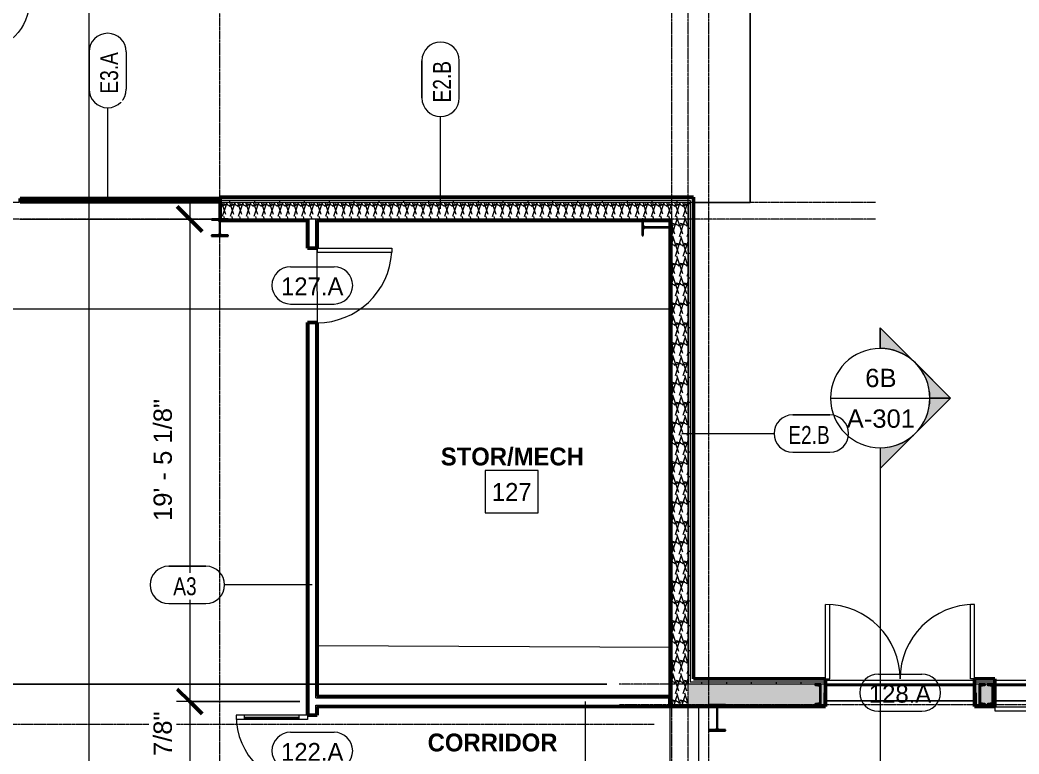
# Model space of a CAD drawing. Header units: inches. Extents: x 21592 to 24810, y -23179 to -20467.
# Drawn here: x 22458.5 to 22941.2, y -21158.1 to -20803.4 of the extents above; entities that cross this region are included whole.
import ezdxf

# ---------------------------------------------------------------- set-up
doc = ezdxf.new("R2010")
doc.units = ezdxf.units.IN
doc.header["$MEASUREMENT"] = 0
doc.linetypes.add('Grid Line 1_2_', pattern=[0.875, 0.5, -0.125, 0.125, -0.125])
for name, color, linetype, lineweight in [('A-ANNO-DIMS', 211, 'Continuous', 9), ('A-ANNO-DIMS-96', 211, 'Continuous', 9), ('A-AREA', 32, 'Continuous', 9), ('A-AREA-IDEN', 2, 'Continuous', 9), ('A-DOOR', 31, 'Continuous', 13), ('A-DOOR-GLAZ', 31, 'Continuous', 30), ('A-DOOR-IDEN', 31, 'Continuous', 9), ('A-FLOR', 192, 'Continuous', 13), ('A-GLAZ-CWMG', 51, 'Continuous', 9), ('A-WALL', 113, 'Continuous', 13), ('A-WALL-IDEN', 211, 'Continuous', 9), ('A-WALL-PATT', 111, 'Continuous', 50), ('C-TOPO', 7, 'Continuous', 9), ('EOP-PR', 4, 'Continuous', 20), ('G-ANNO-SYMB', 111, 'Continuous', 9), ('I-WALL', 2, 'Continuous', 13), ('L-SITE-WALL', 31, 'Continuous', 13), ('S-BEAM', 12, 'Continuous', 9), ('S-COLS', 52, 'Continuous', 9), ('S-GRID', 1, 'Continuous', 9)]:
    doc.layers.add(name, color=color, linetype=linetype, lineweight=lineweight)
doc.styles.add('Arial_1', font='arial.ttf', dxfattribs={"height": 8.851796})
doc.styles.add('Century Gothic', font='GOTHIC.TTF', dxfattribs={"height": 8.622671})
doc.styles.add('Century Gothic_1', font='GOTHIC.TTF', dxfattribs={"width": 0.8, "height": 8.622671})
doc.styles.add('Century Gothic_B', font='GOTHICB.TTF', dxfattribs={"height": 8.616719})
doc.dimstyles.new('Linear_-_3_32__Arial', dxfattribs={"dimscale": 12, "dimtxt": 9, "dimasz": 1, "dimexe": 0.75, "dimexo": 0.5, "dimgap": 0.5, "dimtad": 1, "dimdec": 4, "dimrnd": 0.0625, "dimzin": 1, "dimdsep": 46, "dimlunit": 4, "dimtxsty": 'Arial_1', "dimblk1": 'OBLIQUE', "dimblk2": 'OBLIQUE', "dimsah": 1, "dimcen": 0.09, "dimdle": 0.75, "dimazin": 0, "dimtfac": 1, "dimtdec": 4, "dimtix": 1, "dimtmove": 0, "dimatfit": 3, "dimfxl": 1, "dimtvp": 1, "dimtfill": 1, "dimfrac": 2, "dimtolj": 1, "dimtzin": 0, "dimarcsym": 2})
doc.dimstyles.new('Linear_-_3_32__Arial_2', dxfattribs={"dimscale": 12, "dimtxt": 9, "dimasz": 1, "dimexe": 0.75, "dimexo": 0.5, "dimgap": 0.5, "dimtad": 1, "dimdec": 4, "dimrnd": 0.0625, "dimzin": 1, "dimdsep": 46, "dimlunit": 4, "dimtxsty": 'Arial_1', "dimblk1": 'OBLIQUE', "dimblk2": 'OBLIQUE', "dimsah": 1, "dimcen": 0.09, "dimdle": 0.75, "dimazin": 0, "dimtfac": 1, "dimtdec": 4, "dimtix": 1, "dimtmove": 0, "dimatfit": 3, "dimfxl": 1, "dimtvp": 1, "dimtfill": 1, "dimfrac": 2, "dimtolj": 1, "dimtzin": 0, "dimarcsym": 2})
doc.dimstyles.new('Linear_-_3_32__Arial_3', dxfattribs={"dimscale": 12, "dimtxt": 9, "dimasz": 1, "dimexe": 0.75, "dimexo": 0.5, "dimgap": 0.5, "dimtad": 1, "dimdec": 4, "dimrnd": 0.0625, "dimzin": 1, "dimdsep": 46, "dimlunit": 4, "dimtxsty": 'Arial_1', "dimblk1": 'OBLIQUE', "dimblk2": 'OBLIQUE', "dimsah": 1, "dimcen": 0.09, "dimdle": 0.75, "dimazin": 0, "dimtfac": 1, "dimtdec": 4, "dimtix": 1, "dimtmove": 0, "dimatfit": 3, "dimfxl": 1, "dimtvp": 1, "dimtfill": 1, "dimfrac": 2, "dimtolj": 1, "dimtzin": 0, "dimarcsym": 2})
pattern_1 = [(161.57, (0.48, 0.48), (-3.839953776, -1.544e-05), [0, -27.322, 3.034, 0]), (18.43, (-0.48, 0.48), (-3.839953776, 1.544e-05), [0, -27.322, 3.034, 0]), (108.43, (0.48, 0.48), (1.919622, -9.60052459), [9.106, -21.25]), (71.57, (-0.48, 0.48), (1.919622, 9.60052459), [9.106, -21.25])]
pattern_2 = [(0, (0, 0), (0, 12), []), (90, (0, 0), (-12, 7e-16), [])]
pattern_3 = [(45, (0, 0), (-9.503515, 9.503515), []), (45, (0, 14.4), (-9.503515, 9.503515), [])]
pattern_4 = [(0, (0, 0), (30.72, 7.68), [1.267, -21.773, 1.267, -21.773, -122.88]), (0, (0, 0), (30.72, 7.68), [-46.08, 1.267, -44.813, 1.267, -21.773, -53.76]), (0, (0, 0), (30.72, 7.68), [-115.2, 1.267, -14.093, 1.267, -37.133]), (120, (11.52, 3.84), (-22.0110751, 22.7643004), [1.267, -21.773, 1.267, -21.773, -122.88]), (120, (11.52, 3.84), (-22.0110751, 22.7643004), [-46.08, 1.267, -44.813, 1.267, -21.773, -53.76]), (120, (11.52, 3.84), (-22.0110751, 22.7643004), [-115.2, 1.267, -14.093, 1.267, -37.133]), (240, (15.36, 19.2), (-8.7089249, -30.4443004), [1.267, -21.773, 1.267, -21.773, -122.88]), (240, (15.36, 19.2), (-8.7089249, -30.4443004), [-46.08, 1.267, -44.813, 1.267, -21.773, -53.76]), (240, (15.36, 19.2), (-8.7089249, -30.4443004), [-115.2, 1.267, -14.093, 1.267, -37.133])]

# ---------------------------------------------------------------- blocks, each defined once
blk = doc.blocks.new('Struct_Xcel_Sports Complex_rvt-1-Enlarged First Floor Plan _West_')
at = {"layer": 'A-FLOR', "color": 10}
for p, q in [((22602.62, -21105.85), (22602.19, -20900.3)), ((22772.64, -21106.56), (22602.62, -21105.85)), ((22847.77, -21132.3), (22919.77, -21132.3)), ((22929.52, -21132.3), (23036.77, -21132.3))]:
    blk.add_line(p, q, dxfattribs=at)
at = {"layer": 'L-SITE-WALL', "color": 10}
for p, q in [((22847.77, -21124.3), (22919.77, -21124.3)), ((22929.52, -21124.3), (23036.77, -21124.3)), ((22919.77, -21132.3), (22847.77, -21132.3)), ((23036.77, -21132.3), (22929.52, -21132.3))]:
    blk.add_line(p, q, dxfattribs=at)
blk = doc.blocks.new('Single-Glass 1 - 2_  10 7_16_ x96_-1573759-Enlarged First Floor Plan _West_')
at = {"layer": 'A-DOOR', "lineweight": 20}
for p, q in [((15.21875, 32.8125), (15.21875, 36.8125)), ((17.21875, 36.8125), (15.21875, 36.8125)), ((17.21875, 32.8125), (17.21875, 36.8125)), ((15.21875, 32.8125), (17.21875, 32.8125)), ((15.21875, 6.375), (17.21875, 6.375)), ((15.21875, 2.375), (15.21875, 6.375)), ((17.21875, 2.375), (17.21875, 6.375)), ((17.21875, 2.375), (15.21875, 2.375))]:
    blk.add_line(p, q, dxfattribs=at)
at = {"layer": 'A-DOOR', "lineweight": 9}
for p, q in [((15.21875, 6.375), (15.21875, 32.8125)), ((17.21875, 6.375), (17.21875, 32.8125))]:
    blk.add_line(p, q, dxfattribs=at)
blk.add_arc((17.21875, 2.375), 34.4375, 90, 180, dxfattribs=at)
at = {"layer": 'A-DOOR-GLAZ'}
blk.add_line((16.21875, 32.8125), (16.21875, 6.375), dxfattribs=at)
blk = doc.blocks.new('Single-Flush - 36_ x 84_-1318930-Enlarged First Floor Plan _West_')
at = {"layer": 'A-DOOR', "lineweight": 20}
for p, q in [((16, -2.37), (16, -38.39)), ((18, -2.37), (16, -2.37)), ((18, -2.37), (18, -38.39)), ((18, -38.39), (16, -38.39))]:
    blk.add_line(p, q, dxfattribs=at)
at = {"layer": 'A-DOOR', "lineweight": 9}
blk.add_arc((18, -2.37), 36.07, 180, 266.8211, dxfattribs=at)
blk = doc.blocks.new('Double-Flush - 72_ x 96_-983185-Enlarged First Floor Plan _West_')
at = {"layer": 'A-DOOR', "lineweight": 20}
for p, q in [((-36, -6.63), (-36, -42.63)), ((-36, -6.63), (-34, -6.63)), ((-34, -6.63), (-34, -42.63)), ((34, -6.63), (34, -42.57)), ((36, -6.63), (34, -6.63)), ((36, -6.63), (36, -42.63)), ((-36, -42.63), (-34, -42.63))]:
    blk.add_line(p, q, dxfattribs=at)
at = {"layer": 'A-DOOR', "lineweight": 9}
for centre, start, end in [((-36, -6.63), 270, 360), ((36, -6.63), 180, 270)]:
    blk.add_arc(centre, 36, start, end, dxfattribs=at)
blk = doc.blocks.new('Rectangular Mullion - Profile_Polycarbonate_Lower-1037133-Enlarged First Floor Plan _West_')
at = {"layer": 'A-GLAZ-CWMG'}
for p, q in [((22462.14, -20889.55), (22462.14, -20889.43)), ((22551.64, -20889.43), (22462.14, -20889.43)), ((22462.14, -20889.62), (22462.14, -20889.55)), ((22551.64, -20889.55), (22462.14, -20889.55)), ((22462.14, -20891.2), (22462.14, -20889.62)), ((22462.14, -20891.55), (22462.14, -20891.2)), ((22551.64, -20891.2), (22462.14, -20891.2)), ((22551.64, -20889.43), (22551.64, -20889.55)), ((22551.64, -20889.55), (22551.64, -20889.62)), ((22551.64, -20889.62), (22551.64, -20891.2))]:
    blk.add_line(p, q, dxfattribs=at)
blk = doc.blocks.new('Rectangular Mullion - Profile_Polycarbonate_Upper and left-1393719-Enlarged First Floor Plan _West_')
at = {"layer": 'A-GLAZ-CWMG', "lineweight": 20}
for p, q in [((-3.622, 1.141125), (0, 1.141125)), ((-3.622, 0.787125), (-3.622, 1.141125)), ((-3.372, 0.787125), (-3.622, 0.787125)), ((-0.0625, 1.078625), (-3.5595, 1.078625)), ((-3.5595, 1.078625), (-3.5595, 0.849625)), ((-3.5595, 0.849625), (-3.372, 0.849625)), ((-3.372, 0.849625), (-3.372, 0.787125)), ((-0.0625, -0.922375), (-0.0625, 1.078625)), ((0, 1.141125), (0, -0.984875)), ((-2.834, -0.984875), (-2.834, -0.859875)), ((-2.834, -0.859875), (-2.7715, -0.859875)), ((0, -0.984875), (-2.834, -0.984875)), ((-2.7715, -0.859875), (-2.7715, -0.922375)), ((-2.7715, -0.922375), (-0.0625, -0.922375))]:
    blk.add_line(p, q, dxfattribs=at)
blk = doc.blocks.new('overhead door - one-983186-Enlarged First Floor Plan _West_')
at = {"layer": 'A-DOOR'}
for p, q in [((54, -7), (-54, -7)), ((-54, -7), (-54, -8.75)), ((-54, -8.75), (54, -8.75)), ((54, -8.75), (54, -7))]:
    blk.add_line(p, q, dxfattribs=at)
blk = doc.blocks.new('Girt_C - 8_D-1405501-Enlarged First Floor Plan _West_')
at = {"layer": 'S-BEAM'}
for p, q in [((22551.64, -20891.55), (22458.52, -20891.55)), ((22458.52, -20899.55), (22551.14, -20899.55))]:
    blk.add_line(p, q, dxfattribs=at)
blk = doc.blocks.new('Section - Section Head - Filled-1526-Enlarged First Floor Plan _West_')
at = {"layer": 'G-ANNO-SYMB'}
h = blk.add_hatch(color=256, dxfattribs=at)
edge = h.paths.add_edge_path(flags=0)
edge.add_line((-0.4268, 0.1768), (-0.25, 0.3536))
edge.add_line((-0.25, 0.3536), (-0.25, 0.25))
edge.add_arc((-0.25, 0), 0.25, 90, 135)
h = blk.add_hatch(color=256, dxfattribs=at)
edge = h.paths.add_edge_path(flags=0)
edge.add_arc((-0.25, 0), 0.25, 45, 90)
edge.add_line((-0.25, 0.25), (-0.25, 0.3536))
edge.add_line((-0.25, 0.3536), (-0.0732, 0.1768))
h = blk.add_hatch(color=256, dxfattribs=at)
edge = h.paths.add_edge_path(flags=0)
edge.add_arc((-0.25, 0), 0.2503, 137.9216, 180)
edge.add_line((-0.5003, 0), (-0.6036, 0))
edge.add_line((-0.6036, 0), (-0.4358, 0.1678))
h = blk.add_hatch(color=256, dxfattribs=at)
edge = h.paths.add_edge_path(flags=0)
edge.add_line((-0.0642, 0.1678), (0.1036, 0))
edge.add_line((0.1036, 0), (0.0003, 0))
edge.add_arc((-0.25, 0), 0.2503, 0, 42.0784)
for p, q in [((-0.25, 0.3536), (-0.6036, 0)), ((-0.25, 0.3536), (-0.4268, 0.1768)), ((-0.25, 0.3536), (0.1036, 0)), ((-0.25, 0.25), (-0.25, 0.3536)), ((-0.0732, 0.1768), (-0.25, 0.3536)), ((-0.25, 0.3536), (-0.25, 0.25)), ((-0.4358, 0.1678), (-0.6036, 0)), ((0.1036, 0), (-0.0642, 0.1678)), ((-0.6036, 0), (-0.5003, 0)), ((0.0003, 0), (0.1036, 0)), ((-0.5, 0), (-0.6036, 0)), ((0, 0), (0.1036, 0))]:
    blk.add_line(p, q, dxfattribs=at)
for radius, start, end in [(0.25, 360, 180), (0.25, 90, 135), (0.25, 45, 90), (0.2503, 137.9216, 180), (0.2503, 0, 42.0784), (0.25, 180, 360)]:
    blk.add_arc((-0.25, 0), radius, start, end, dxfattribs=at)
blk = doc.blocks.new('Door Tag - Door Tag-4658-Enlarged First Floor Plan _West_')
at = {"layer": 'A-DOOR-IDEN', "color": 153}
for p, q in [((-0.109375, 0.09375), (0.109375, 0.09375)), ((-0.109375, -0.09375), (0.109375, -0.09375))]:
    blk.add_line(p, q, dxfattribs=at)
for centre, start, end in [((-0.109375, 0), 90, 270), ((0.109375, 0), 270, 90)]:
    blk.add_arc(centre, 0.09375, start, end, dxfattribs=at)
blk = doc.blocks.new('DIMBLOCK8-Enlarged First Floor Plan _West_')
at = {"layer": 'A-ANNO-DIMS-96', "lineweight": 50}
for p, q in [((22540.55, -20899.55), (22534.55, -20893.55)), ((22540.55, -20899.55), (22546.55, -20905.55)), ((22540.55, -21132.68), (22534.55, -21126.68)), ((22540.55, -21132.68), (22546.55, -21138.68))]:
    blk.add_line(p, q, dxfattribs=at)
at = {"layer": 'A-ANNO-DIMS-96'}
for p, q in [((22540.55, -20890.55), (22540.55, -21132.68)), ((22543.04, -20899.55), (22531.55, -20899.55)), ((22540.55, -20899.55), (22543.04, -20899.55)), ((22593.77, -21132.68), (22531.55, -21132.68)), ((22540.55, -21132.68), (22593.77, -21132.68))]:
    blk.add_line(p, q, dxfattribs=at)
at = {"layer": 'A-ANNO-DIMS-96', "color": 0, "insert": (22523.07, -21045.47), "char_height": 8.8518, "width": 70.4492, "attachment_point": 1, "rotation": 90, "line_spacing_factor": 0.938532, "style": 'Arial_1', "bg_fill": 3, "box_fill_scale": 1.25, "bg_fill_color": 0, "bg_fill_transparency": 0}
blk.add_mtext('19\' - 5 1/8"', dxfattribs=at)
blk = doc.blocks.new('_Oblique')
at = {"color": 0, "linetype": 'ByBlock', "lineweight": -2}
blk.add_line((-0.5, -0.5), (0.5, 0.5), dxfattribs=at)
blk = doc.blocks.new('DIMBLOCK9-Enlarged First Floor Plan _West_')
at = {"layer": 'A-ANNO-DIMS-96', "lineweight": 50}
for p, q in [((22540.55, -21132.68), (22534.55, -21126.68)), ((22540.55, -21132.68), (22546.55, -21138.68)), ((22540.55, -21194.55), (22534.55, -21188.55)), ((22540.55, -21194.55), (22546.55, -21200.55))]:
    blk.add_line(p, q, dxfattribs=at)
at = {"layer": 'A-ANNO-DIMS-96'}
for p, q in [((22593.77, -21132.68), (22531.55, -21132.68)), ((22540.55, -21132.68), (22540.55, -21194.55)), ((22540.55, -21132.68), (22593.77, -21132.68)), ((22593.77, -21194.55), (22531.55, -21194.55)), ((22540.55, -21194.55), (22593.77, -21194.55))]:
    blk.add_line(p, q, dxfattribs=at)
at = {"layer": 'A-ANNO-DIMS-96', "color": 0, "insert": (22523.07, -21189.58), "char_height": 8.8518, "width": 62.3077, "attachment_point": 1, "rotation": 90, "line_spacing_factor": 0.938532, "style": 'Arial_1', "bg_fill": 3, "box_fill_scale": 1.25, "bg_fill_color": 0, "bg_fill_transparency": 0}
blk.add_mtext('5\' - 1 7/8"', dxfattribs=at)
blk = doc.blocks.new('DIMBLOCK14-Enlarged First Floor Plan _West_')
at = {"layer": 'A-ANNO-DIMS-96'}
for p, q in [((22012.71, -21133.3), (22012.71, -20882.55)), ((22010.22, -20891.55), (22021.71, -20891.55)), ((22012.71, -20891.55), (22010.22, -20891.55)), ((22742.02, -21124.3), (22003.71, -21124.3)), ((22012.71, -21124.3), (22742.02, -21124.3))]:
    blk.add_line(p, q, dxfattribs=at)
at = {"layer": 'A-ANNO-DIMS-96', "lineweight": 50}
for p, q in [((22012.71, -20891.55), (22006.71, -20885.55)), ((22012.71, -20891.55), (22018.71, -20897.55)), ((22012.71, -21124.3), (22006.71, -21118.3)), ((22012.71, -21124.3), (22018.71, -21130.3))]:
    blk.add_line(p, q, dxfattribs=at)
at = {"layer": 'A-ANNO-DIMS-96', "color": 0, "insert": (21995.23, -21037.28), "char_height": 8.8518, "width": 70.4492, "attachment_point": 1, "rotation": 90, "line_spacing_factor": 0.938532, "style": 'Arial_1', "bg_fill": 3, "box_fill_scale": 1.25, "bg_fill_color": 0, "bg_fill_transparency": 0}
blk.add_mtext('19\' - 4 3/4"', dxfattribs=at)
blk = doc.blocks.new('Wall Tag - 1_4_-1369832-Enlarged First Floor Plan _West_')
at = {"layer": 'A-WALL-IDEN', "color": 153}
for p, q in [((-0.0822, 0.0968), (0.1053, 0.0968)), ((0.1053, 0.0968), (-0.0822, 0.0968)), ((-0.0822, -0.0907), (0.1053, -0.0907)), ((-0.0822, -0.0907), (0.1053, -0.0907))]:
    blk.add_line(p, q, dxfattribs=at)
for centre, start, end in [((-0.0822, 0.0031), 90, 270), ((-0.0822, 0.0031), 90, 270), ((0.1053, 0.0031), 270, 90), ((0.1053, 0.0031), 270, 90)]:
    blk.add_arc(centre, 0.0937, start, end, dxfattribs=at)

msp = doc.modelspace()

# ---------------------------------------------------------------- hatches: boundary and pattern name
at = {"layer": 'A-WALL-PATT', "lineweight": 9, "transparency": 33554649}
msp.add_hatch(color=256, dxfattribs=at).paths.add_polyline_path([(22555.20273, -20891.19909), (22555.20273, -20889.62429), (22458.57773, -20889.62429), (22458.57773, -20891.19909), (22551.92259, -20891.19909)], flags=0)
at = {"layer": 'A-WALL-PATT', "lineweight": 9}
h = msp.add_hatch(dxfattribs=at)
h.set_pattern_fill('FP_9', color=256, style=0, pattern_type=2)
h.set_pattern_definition(pattern_2)
h.paths.add_polyline_path([(22555.26523, -20891.55281), (22782.39023, -20891.55281), (22782.39023, -20890.55281), (22555.26523, -20890.55281)], flags=0)
h = msp.add_hatch(dxfattribs=at)
h.set_pattern_fill('FP_7', color=256, style=0, pattern_type=2)
h.set_pattern_definition(pattern_1)
h.paths.add_polyline_path([(22555.26523, -20899.55281), (22781.39023, -20899.55281), (22781.39023, -20891.55281), (22555.26523, -20891.55281)], flags=0)
h = msp.add_hatch(dxfattribs=at)
h.set_pattern_fill('FP_9', color=256, style=0, pattern_type=2)
h.set_pattern_definition(pattern_2)
h.paths.add_polyline_path([(22781.39023, -21135.05281), (22782.39023, -21135.05281), (22782.39023, -21134.30281), (22781.39023, -21134.30281)], flags=0)
h.paths.add_polyline_path([(22781.39023, -21124.30281), (22782.39023, -21124.30281), (22782.39023, -20891.55281), (22781.39023, -20891.55281), (22781.39023, -21116.69523)], flags=0)
h = msp.add_hatch(dxfattribs=at)
h.set_pattern_fill('FP_10', color=256, style=0, pattern_type=2)
h.set_pattern_definition(pattern_4)
h.paths.add_polyline_path([(22597.39999, -21475.42781), (22598.02499, -21475.42781), (22598.02499, -21423.67781), (22599.77499, -21423.67781), (22599.77499, -21423.05281), (22597.39999, -21423.05281)], flags=0)
h.paths.add_polyline_path([(22597.39999, -21391.05281), (22599.77499, -21391.05281), (22599.77499, -21390.42781), (22598.02499, -21390.42781), (22598.02499, -21174.39656), (22599.77499, -21174.39656), (22599.77499, -21173.77156), (22597.39999, -21173.77156), (22597.39999, -21329.72329)], flags=0)
h.paths.add_polyline_path([(22599.77499, -21139.33406), (22599.77499, -21138.70906), (22598.02499, -21138.70906), (22598.02499, -20950.24031), (22599.77499, -20950.24031), (22599.77499, -20949.61531), (22597.39999, -20949.61531), (22597.39999, -21139.33406)], flags=0)
h.paths.add_polyline_path([(22599.77499, -20913.61531), (22599.77499, -20912.99031), (22598.02499, -20912.99031), (22598.02499, -20899.55281), (22597.39999, -20899.55281), (22597.39999, -20913.61531)], flags=0)
h = msp.add_hatch(dxfattribs=at)
h.set_pattern_fill('FP_10', color=256, style=0, pattern_type=2)
h.set_pattern_definition(pattern_4)
h.paths.add_polyline_path([(22602.14999, -21475.42781), (22602.14999, -21423.05281), (22599.77499, -21423.05281), (22599.77499, -21423.67781), (22601.52499, -21423.67781), (22601.52499, -21475.42781)], flags=0)
h.paths.add_polyline_path([(22599.77499, -21391.05281), (22602.14999, -21391.05281), (22602.14999, -21341.05281), (22601.52499, -21341.05281), (22601.52499, -21390.42781), (22599.77499, -21390.42781)], flags=0)
h.paths.add_polyline_path([(22601.52499, -21337.55281), (22602.14999, -21337.55281), (22602.14999, -21196.30281), (22601.52499, -21196.30281), (22601.52499, -21329.72329)], flags=0)
h.paths.add_polyline_path([(22601.52499, -21192.80281), (22602.14999, -21192.80281), (22602.14999, -21173.77156), (22599.77499, -21173.77156), (22599.77499, -21174.39656), (22601.52499, -21174.39656), (22601.52499, -21174.79379)], flags=0)
h.paths.add_polyline_path([(22599.77499, -21139.33406), (22602.14999, -21139.33406), (22602.14999, -21134.42781), (22601.52499, -21134.42781), (22601.52499, -21138.70906), (22599.77499, -21138.70906)], flags=0)
h.paths.add_polyline_path([(22601.52499, -21130.92781), (22602.14999, -21130.92781), (22602.14999, -20949.61531), (22599.77499, -20949.61531), (22599.77499, -20950.24031), (22601.52499, -20950.24031), (22601.52499, -21097.32904)], flags=0)
h.paths.add_polyline_path([(22599.77499, -20913.61531), (22602.14999, -20913.61531), (22602.14999, -20899.55281), (22601.52499, -20899.55281), (22601.52499, -20912.99031), (22599.77499, -20912.99031)], flags=0)
h = msp.add_hatch(dxfattribs=at)
h.set_pattern_fill('FP_7', color=256, style=0, pattern_type=2)
h.set_pattern_definition(pattern_1)
h.paths.add_polyline_path([(22781.39023, -21134.30281), (22781.39023, -20899.55281), (22773.39023, -20899.55281), (22773.39023, -21134.30281), (22774.27659, -21134.30281)], flags=0)
h = msp.add_hatch(dxfattribs=at)
h.set_pattern_fill('FP_7', color=256, style=0, pattern_type=2)
h.set_pattern_definition(pattern_1)
h.paths.add_polyline_path([(23052.21909, -21134.30281), (24312.22509, -21134.30281), (24312.22509, -21124.30281), (23037.51523, -21124.30281), (23037.51523, -21128.42781), (23038.26523, -21128.42781), (23038.26523, -21134.30281)], flags=0)
h.paths.add_polyline_path([(22781.39023, -21134.30281), (22847.01523, -21134.30281), (22847.01523, -21128.42781), (22847.76523, -21128.42781), (22847.76523, -21124.30281), (22781.39023, -21124.30281)], flags=0)
h.paths.add_polyline_path([(22920.51523, -21134.30281), (22928.76523, -21134.30281), (22928.76523, -21128.42781), (22929.51523, -21128.42781), (22929.51523, -21124.30281), (22919.76523, -21124.30281), (22919.76523, -21128.42781), (22920.51523, -21128.42781)], flags=0)
h = msp.add_hatch(dxfattribs=at)
h.set_pattern_fill('FP_9', color=256, style=0, pattern_type=2)
h.set_pattern_definition(pattern_2)
h.paths.add_polyline_path([(22782.39023, -21124.30281), (22847.76523, -21124.30281), (22847.76523, -21123.30281), (22782.39023, -21123.30281)], flags=0)
h.paths.add_polyline_path([(24312.22509, -21124.30281), (24312.22509, -21123.30281), (23037.51523, -21123.30281), (23037.51523, -21124.30281), (23719.28109, -21124.30281)], flags=0)
h.paths.add_polyline_path([(22929.51523, -21124.30281), (22929.51523, -21123.30281), (22919.76523, -21123.30281), (22919.76523, -21124.30281)], flags=0)
h = msp.add_hatch(dxfattribs=at)
h.set_pattern_fill('FP_10', color=256, style=0, pattern_type=2)
h.set_pattern_definition(pattern_4)
h.paths.add_polyline_path([(22772.01523, -21130.92781), (22772.64023, -21130.92781), (22772.64023, -21130.30281), (22602.14999, -21130.30281), (22602.14999, -21130.92781), (22755.74709, -21130.92781)], flags=0)
h = msp.add_hatch(dxfattribs=at)
h.set_pattern_fill('FP_10', color=256, style=0, pattern_type=2)
h.set_pattern_definition(pattern_4)
h.paths.add_polyline_path([(22602.14999, -21135.05281), (22772.64023, -21135.05281), (22772.64023, -21130.92781), (22772.01523, -21130.92781), (22772.01523, -21134.42781), (22602.14999, -21134.42781)], flags=0)
at = {"layer": 'S-COLS'}
h = msp.add_hatch(dxfattribs=at)
h.set_pattern_fill('FP_6', color=256, style=0, pattern_type=2)
h.set_pattern_definition(pattern_3)
h.paths.add_polyline_path([(22559.14023, -20907.80281), (22559.14023, -20907.36922), (22555.97616, -20907.36922), (22555.48726, -20907.16671), (22555.28476, -20906.67781), (22555.28476, -20900.67781), (22555.48726, -20900.18891), (22555.97616, -20899.9864), (22559.14023, -20899.9864), (22559.14023, -20899.55281), (22551.14023, -20899.55281), (22551.14023, -20899.9864), (22554.30429, -20899.9864), (22554.79319, -20900.18891), (22554.99569, -20900.67781), (22554.99569, -20906.67781), (22554.79319, -20907.16671), (22554.30429, -20907.36922), (22551.14023, -20907.36922), (22551.14023, -20907.80281)], flags=0)
h = msp.add_hatch(dxfattribs=at)
h.set_pattern_fill('FP_6', color=256, style=0, pattern_type=2)
h.set_pattern_definition(pattern_3)
h.paths.add_polyline_path([(22759.57382, -20907.55281), (22759.57382, -20904.38875), (22759.77633, -20903.89985), (22760.26523, -20903.69734), (22772.26523, -20903.69734), (22772.75412, -20903.89985), (22772.95663, -20904.38875), (22772.95663, -20907.55281), (22773.39023, -20907.55281), (22773.39023, -20899.55281), (22772.95663, -20899.55281), (22772.95663, -20902.71687), (22772.75412, -20903.20577), (22772.26523, -20903.40828), (22760.26523, -20903.40828), (22759.77633, -20903.20577), (22759.57382, -20902.71687), (22759.57382, -20899.55281), (22759.14023, -20899.55281), (22759.14023, -20907.55281)], flags=0)
h = msp.add_hatch(dxfattribs=at)
h.set_pattern_fill('FP_6', color=256, style=0, pattern_type=2)
h.set_pattern_definition(pattern_3)
h.paths.add_polyline_path([(22845.51523, -21134.30281), (22845.51523, -21124.30281), (22842.62523, -21124.30281), (22842.75293, -21124.61111), (22843.06123, -21124.73881), (22844.98923, -21125.04418), (22844.98923, -21133.56145), (22843.06123, -21133.86681), (22842.75293, -21133.99451), (22842.62523, -21134.30281)], flags=0)
h = msp.add_hatch(dxfattribs=at)
h.set_pattern_fill('FP_6', color=256, style=0, pattern_type=2)
h.set_pattern_definition(pattern_3)
h.paths.add_polyline_path([(22924.90523, -21134.30281), (22924.77752, -21133.99451), (22924.46923, -21133.86681), (22922.54123, -21133.56145), (22922.54123, -21125.04418), (22924.46923, -21124.73881), (22924.77752, -21124.61111), (22924.90523, -21124.30281), (22922.01523, -21124.30281), (22922.01523, -21134.30281)], flags=0)
h = msp.add_hatch(dxfattribs=at)
h.set_pattern_fill('FP_6', color=256, style=0, pattern_type=2)
h.set_pattern_definition(pattern_3)
h.paths.add_polyline_path([(22928.76523, -21134.30281), (22928.76523, -21124.30281), (22925.87523, -21124.30281), (22926.00293, -21124.61111), (22926.31123, -21124.73881), (22928.23923, -21125.04418), (22928.23923, -21133.56145), (22926.31123, -21133.86681), (22926.00293, -21133.99451), (22925.87523, -21134.30281)], flags=0)
h = msp.add_hatch(dxfattribs=at)
h.set_pattern_fill('FP_6', color=256, style=0, pattern_type=2)
h.set_pattern_definition(pattern_3)
h.paths.add_polyline_path([(22791.39023, -21146.80281), (22799.39023, -21146.80281), (22799.39023, -21146.36922), (22796.22616, -21146.36922), (22795.73726, -21146.16671), (22795.53476, -21145.67781), (22795.53476, -21135.42781), (22795.73726, -21134.93891), (22796.22616, -21134.7364), (22799.39023, -21134.7364), (22799.39023, -21134.30281), (22791.39023, -21134.30281), (22791.39023, -21134.7364), (22794.55429, -21134.7364), (22795.04319, -21134.93891), (22795.24569, -21135.42781), (22795.24569, -21145.67781), (22795.04319, -21146.16671), (22794.55429, -21146.36922), (22791.39023, -21146.36922)], flags=0)

# ---------------------------------------------------------------- linework, layer by layer
at = {"layer": 'A-AREA'}
msp.add_line((22786.57673, -21192.17781), (22786.57673, -21135.05281), dxfattribs=at)
at = {"layer": 'A-WALL', "lineweight": 50}
for p, q in [((22783.89023, -20889.05281), (22555.26523, -20889.05281)), ((22555.26523, -20889.05281), (22555.26523, -20900.30281)), ((22783.89023, -21121.80281), (22783.89023, -20889.05281)), ((22555.20273, -20889.62429), (22458.57773, -20889.62429)), ((22458.57773, -20889.62429), (22458.57773, -20891.19909)), ((22458.57773, -20891.19909), (22555.20273, -20891.19909)), ((22555.20273, -20891.19909), (22555.20273, -20889.62429)), ((22555.26523, -20900.30281), (22597.39999, -20900.30281)), ((22602.14999, -20900.30281), (22772.64023, -20900.30281)), ((22772.64023, -20900.30281), (22772.64023, -21130.30281)), ((22847.76523, -21121.80281), (22783.89023, -21121.80281)), ((22847.76523, -21135.05281), (22847.76523, -21121.80281)), ((22929.51523, -21121.80281), (22919.76523, -21121.80281)), ((22919.76523, -21121.80281), (22919.76523, -21135.05281)), ((22929.51523, -21135.05281), (22929.51523, -21121.80281)), ((22772.64023, -21135.05281), (22847.76523, -21135.05281)), ((22919.76523, -21135.05281), (22929.51523, -21135.05281))]:
    msp.add_line(p, q, dxfattribs=at)
at = {"layer": 'A-WALL'}
for p, q in [((22782.39023, -20890.55281), (22555.26523, -20890.55281)), ((22781.39023, -20891.55281), (22555.26523, -20891.55281)), ((22781.39023, -20891.55281), (22781.39023, -21124.30281)), ((22782.39023, -20890.55281), (22782.39023, -21123.30281)), ((22773.39023, -20899.55281), (22555.26523, -20899.55281)), ((22597.39999, -20899.55281), (22597.39999, -20900.30281)), ((22598.02499, -20899.55281), (22598.02499, -20912.99031)), ((22601.52499, -20912.99031), (22601.52499, -20899.55281)), ((22602.14999, -20899.55281), (22602.14999, -20900.30281)), ((22773.39023, -20899.55281), (22773.39023, -21134.30281)), ((22598.02499, -20912.99031), (22601.52499, -20912.99031)), ((22601.52499, -20950.24031), (22598.02499, -20950.24031)), ((22598.02499, -20950.24031), (22598.02499, -21138.70906)), ((22601.52499, -21130.92781), (22601.52499, -20950.24031)), ((22847.76523, -21124.30281), (22781.39023, -21124.30281)), ((22847.76523, -21123.30281), (22782.39023, -21123.30281)), ((22929.51523, -21123.30281), (22919.76523, -21123.30281)), ((22929.51523, -21124.30281), (22919.76523, -21124.30281)), ((22847.76523, -21128.42781), (22847.01523, -21128.42781)), ((22847.01523, -21134.30281), (22847.01523, -21128.42781)), ((22920.51523, -21128.42781), (22919.76523, -21128.42781)), ((22920.51523, -21128.42781), (22920.51523, -21134.30281)), ((22928.76523, -21134.30281), (22928.76523, -21128.42781)), ((22929.51523, -21128.42781), (22928.76523, -21128.42781)), ((22601.52499, -21130.92781), (22772.01523, -21130.92781)), ((22601.52499, -21138.70906), (22601.52499, -21134.42781)), ((22601.52499, -21134.42781), (22772.01523, -21134.42781)), ((22772.01523, -21134.42781), (22772.01523, -21130.92781)), ((22773.39023, -21134.30281), (22847.01523, -21134.30281)), ((22781.39023, -21135.05281), (22781.39023, -21134.30281)), ((22782.39023, -21135.05281), (22782.39023, -21134.30281)), ((22920.51523, -21134.30281), (22928.76523, -21134.30281)), ((22598.02499, -21138.70906), (22601.52499, -21138.70906))]:
    msp.add_line(p, q, dxfattribs=at)
at = {"layer": 'A-WALL-IDEN', "color": 153}
msp.add_line((22778.26523, -21003.21322), (22822.8699, -21003.21322), dxfattribs=at)
at = {"layer": 'C-TOPO'}
for p, q in [((22811.23535, -20891.55322), (22811.23535, -20555.07579)), ((22811.23535, -20555.07579), (22811.23535, -20891.55322)), ((22783.89023, -20891.55322), (22811.23535, -20891.55322)), ((22811.23535, -20891.55322), (22783.89023, -20891.55322)), ((22919.76523, -21124.94824), (22847.76523, -21124.94824)), ((22847.76523, -21124.94824), (22919.76523, -21124.94824)), ((23036.76523, -21124.94824), (22929.51523, -21124.94824)), ((22929.51523, -21124.94824), (23036.76523, -21124.94824))]:
    msp.add_line(p, q, dxfattribs=at)
at = {"layer": 'EOP-PR'}
for p, q in [((22811.23523, -20891.55281), (22811.23523, -20555.07579)), ((22783.89023, -20891.55281), (22811.23523, -20891.55281))]:
    msp.add_line(p, q, dxfattribs=at)
at = {"layer": 'G-ANNO-SYMB'}
for p, q in [((22491.854, -20695.61128), (22491.854, -23040.6554)), ((22772.63634, -20943.12708), (22005.48674, -20943.12708)), ((22772.63634, -21212.52261), (22772.63634, -20943.12708)), ((22850.1556, -20986.08493), (22898.1556, -20986.08493)), ((22874.1556, -21010.08493), (22874.1556, -23129.8711))]:
    msp.add_line(p, q, dxfattribs=at)
at = {"layer": 'I-WALL', "lineweight": 50}
for p, q in [((22597.39999, -20900.30281), (22597.39999, -20913.61531)), ((22602.14999, -20913.61531), (22602.14999, -20900.30281)), ((22597.39999, -20913.61531), (22602.14999, -20913.61531)), ((22597.39999, -20949.61531), (22597.39999, -21139.33406)), ((22602.14999, -20949.61531), (22597.39999, -20949.61531)), ((22602.14999, -21130.30281), (22602.14999, -20949.61531)), ((22772.64023, -21130.30281), (22602.14999, -21130.30281)), ((22772.64023, -21135.05281), (22772.64023, -21130.30281)), ((22602.14999, -21139.33406), (22602.14999, -21135.05281)), ((22602.14999, -21135.05281), (22772.64023, -21135.05281)), ((22597.39999, -21139.33406), (22602.14999, -21139.33406))]:
    msp.add_line(p, q, dxfattribs=at)
at = {"layer": 'L-SITE-WALL'}
for p, q in [((22458.51523, -20889.55281), (22462.13723, -20889.55281)), ((22551.64323, -20889.55281), (22555.20465, -20889.55281)), ((22847.76523, -21122.30281), (22919.76523, -21122.30281)), ((22919.76523, -21124.30281), (22847.76523, -21124.30281)), ((22929.51523, -21122.30281), (23037.51523, -21122.30281)), ((23036.76523, -21124.30281), (22929.51523, -21124.30281))]:
    msp.add_line(p, q, dxfattribs=at)
at = {"layer": 'S-COLS', "lineweight": 30}
for p, q in [((22559.14023, -20899.55281), (22551.14023, -20899.55281)), ((22551.14023, -20899.55281), (22551.14023, -20899.9864)), ((22551.14023, -20899.9864), (22554.30429, -20899.9864)), ((22554.99569, -20900.67781), (22554.99569, -20906.67781)), ((22555.28476, -20906.67781), (22555.28476, -20900.67781)), ((22555.97616, -20899.9864), (22559.14023, -20899.9864)), ((22559.14023, -20899.9864), (22559.14023, -20899.55281)), ((22759.57382, -20899.55281), (22759.14023, -20899.55281)), ((22759.14023, -20899.55281), (22759.14023, -20907.55281)), ((22759.57382, -20902.71687), (22759.57382, -20899.55281)), ((22772.26523, -20903.40828), (22760.26523, -20903.40828)), ((22760.26523, -20903.69734), (22772.26523, -20903.69734)), ((22773.39023, -20899.55281), (22772.95663, -20899.55281)), ((22772.95663, -20899.55281), (22772.95663, -20902.71687)), ((22773.39023, -20907.55281), (22773.39023, -20899.55281)), ((22554.30429, -20907.36922), (22551.14023, -20907.36922)), ((22551.14023, -20907.36922), (22551.14023, -20907.80281)), ((22551.14023, -20907.80281), (22559.14023, -20907.80281)), ((22559.14023, -20907.36922), (22555.97616, -20907.36922)), ((22559.14023, -20907.80281), (22559.14023, -20907.36922)), ((22759.14023, -20907.55281), (22759.57382, -20907.55281)), ((22759.57382, -20907.55281), (22759.57382, -20904.38875)), ((22772.95663, -20904.38875), (22772.95663, -20907.55281)), ((22772.95663, -20907.55281), (22773.39023, -20907.55281)), ((22845.51523, -21124.30281), (22842.62523, -21124.30281)), ((22843.06123, -21124.73881), (22844.98923, -21125.04418)), ((22844.98923, -21125.04418), (22844.98923, -21133.56145)), ((22845.51523, -21134.30281), (22845.51523, -21124.30281)), ((22924.90523, -21124.30281), (22922.01523, -21124.30281)), ((22922.01523, -21124.30281), (22922.01523, -21134.30281)), ((22922.54123, -21125.04418), (22924.46923, -21124.73881)), ((22922.54123, -21133.56145), (22922.54123, -21125.04418)), ((22928.76523, -21124.30281), (22925.87523, -21124.30281)), ((22926.31123, -21124.73881), (22928.23923, -21125.04418)), ((22928.23923, -21125.04418), (22928.23923, -21133.56145)), ((22928.76523, -21134.30281), (22928.76523, -21124.30281)), ((22799.39023, -21134.30281), (22791.39023, -21134.30281)), ((22791.39023, -21134.30281), (22791.39023, -21134.7364)), ((22791.39023, -21134.7364), (22794.55429, -21134.7364)), ((22795.24569, -21135.42781), (22795.24569, -21145.67781)), ((22795.53476, -21145.67781), (22795.53476, -21135.42781)), ((22796.22616, -21134.7364), (22799.39023, -21134.7364)), ((22799.39023, -21134.7364), (22799.39023, -21134.30281)), ((22842.62523, -21134.30281), (22845.51523, -21134.30281)), ((22844.98923, -21133.56145), (22843.06123, -21133.86681)), ((22922.01523, -21134.30281), (22924.90523, -21134.30281)), ((22924.46923, -21133.86681), (22922.54123, -21133.56145)), ((22925.87523, -21134.30281), (22928.76523, -21134.30281)), ((22928.23923, -21133.56145), (22926.31123, -21133.86681)), ((22794.55429, -21146.36922), (22791.39023, -21146.36922)), ((22791.39023, -21146.36922), (22791.39023, -21146.80281)), ((22791.39023, -21146.80281), (22799.39023, -21146.80281)), ((22799.39023, -21146.36922), (22796.22616, -21146.36922)), ((22799.39023, -21146.80281), (22799.39023, -21146.36922))]:
    msp.add_line(p, q, dxfattribs=at)
for centre, radius, start, end in [((22554.30429, -20900.67781), 0.69141, 0, 90), ((22555.97616, -20900.67781), 0.69141, 90, 180), ((22760.26523, -20902.71687), 0.69141, 180, 270), ((22760.26523, -20904.38875), 0.69141, 90, 180), ((22772.26523, -20902.71687), 0.69141, 270, 0), ((22772.26523, -20904.38875), 0.69141, 0, 90), ((22554.30429, -20906.67781), 0.69141, 270, 0), ((22555.97616, -20906.67781), 0.69141, 180, 270), ((22843.06123, -21124.30281), 0.436, 180, 270), ((22924.46923, -21124.30281), 0.436, 270, 0), ((22926.31123, -21124.30281), 0.436, 180, 270), ((22794.55429, -21135.42781), 0.69141, 0, 90), ((22796.22616, -21135.42781), 0.69141, 90, 180), ((22843.06123, -21134.30281), 0.436, 90, 180), ((22924.46923, -21134.30281), 0.436, 0, 90), ((22926.31123, -21134.30281), 0.436, 90, 180), ((22794.55429, -21145.67781), 0.69141, 270, 0), ((22796.22616, -21145.67781), 0.69141, 180, 270)]:
    msp.add_arc(centre, radius, start, end, dxfattribs=at)
at = {"layer": 'S-GRID', "linetype": 'Grid Line 1_2_'}
for p, q in [((22555.14023, -22972.85091), (22555.14023, -20633.37408)), ((22781.39023, -22389.5762), (22781.39023, -20633.37408)), ((22773.39023, -22389.5762), (22773.39023, -20713.12653)), ((22781.39023, -22389.5762), (22781.39023, -20761.12653)), ((22791.39023, -22389.5762), (22791.39023, -20761.12653)), ((22871.85188, -20891.55281), (21705.56096, -20891.55281)), ((22871.85188, -20899.55281), (21657.56096, -20899.55281)), ((24694.78907, -21124.30281), (22748.01523, -21124.30281)), ((24742.78907, -21134.30281), (22748.01523, -21134.30281)), ((22765.01217, -21143.80281), (21657.56096, -21143.80281))]:
    msp.add_line(p, q, dxfattribs=at)

# ---------------------------------------------------------------- block references
at = {"layer": 'A-DOOR'}
for name, p, rotation in [('Single-Flush - 36_ x 84_-1318930-Enlarged First Floor Plan _West_', (22599.77499, -20931.61531), 89.99999999999959), ('Double-Flush - 72_ x 96_-983185-Enlarged First Floor Plan _West_', (22883.76523, -21128.42781), 180), ('Single-Glass 1 - 2_  10 7_16_ x96_-1573759-Enlarged First Floor Plan _West_', (22599.77499, -21156.55281), 89.99999999999959)]:
    msp.add_blockref(name, p, dxfattribs=dict(at, rotation=rotation))
msp.add_blockref('overhead door - one-983186-Enlarged First Floor Plan _West_', (22983.51523, -21128.42781), dxfattribs=at)
at = {"layer": 'A-DOOR-IDEN', "color": 153, "xscale": 95.99999999999994, "yscale": 95.99999999999994, "zscale": 95.99999999999994}
for p in [(22599.77499, -20931.61531), (22883.76523, -21128.42781), (22599.77499, -21156.55281)]:
    msp.add_blockref('Door Tag - Door Tag-4658-Enlarged First Floor Plan _West_', p, dxfattribs=at)
at = {"layer": 'A-GLAZ-CWMG'}
msp.add_blockref('Rectangular Mullion - Profile_Polycarbonate_Lower-1037133-Enlarged First Floor Plan _West_', (0, 0), dxfattribs=at)
at = {"layer": 'A-GLAZ-CWMG', "extrusion": (0, 0, -1), "rotation": 180}
msp.add_blockref('Rectangular Mullion - Profile_Polycarbonate_Upper and left-1393719-Enlarged First Floor Plan _West_', (-22555.26523, -20890.41169), dxfattribs=at)
at = {"layer": 'A-WALL-IDEN', "color": 153, "xscale": 95.99999999999994, "yscale": 95.99999999999994, "zscale": 95.99999999999994, "rotation": 89.99999999999991}
for p in [(22501.22512, -20828.91169), (22662.03582, -20833.17781)]:
    msp.add_blockref('Wall Tag - 1_4_-1369832-Enlarged First Floor Plan _West_', p, dxfattribs=at)
at = {"layer": 'A-WALL-IDEN', "color": 153, "xscale": 95.99999999999994, "yscale": 95.99999999999994, "zscale": 95.99999999999994}
msp.add_blockref('Wall Tag - 1_4_-1369832-Enlarged First Floor Plan _West_', (22839.76523, -21003.50693), dxfattribs=at)
at = {"layer": 'G-ANNO-SYMB', "extrusion": (0, 0, -1), "xscale": 95.99999999999994, "yscale": 95.99999999999994, "zscale": 95.99999999999994, "rotation": 270.0000000000003}
msp.add_blockref('Section - Section Head - Filled-1526-Enlarged First Floor Plan _West_', (-22439.17362, -20818.08211), dxfattribs=at)
at = {"layer": 'G-ANNO-SYMB', "xscale": 95.99999999999994, "yscale": 95.99999999999994, "zscale": 95.99999999999994, "rotation": 269.9999999999996}
msp.add_blockref('Section - Section Head - Filled-1526-Enlarged First Floor Plan _West_', (22874.1556, -21010.08493), dxfattribs=at)
at = {"layer": 'S-BEAM'}
msp.add_blockref('Girt_C - 8_D-1405501-Enlarged First Floor Plan _West_', (0, 0), dxfattribs=at)

# ---------------------------------------------------------------- texts
at = {"layer": 'A-AREA-IDEN', "insert": (22686.86316, -21148.17479), "char_height": 8.616719, "width": 74.412, "attachment_point": 2, "line_spacing_factor": 0.984796, "style": 'Century Gothic_B'}
msp.add_mtext('CORRIDOR', dxfattribs=at)
at = {"layer": 'A-DOOR-IDEN', "char_height": 8.622671, "width": 38.124, "attachment_point": 2, "line_spacing_factor": 0.984117, "style": 'Century Gothic'}
for s, insert in [('127.A', (22599.73367, -20927.784)), ('128.A', (22883.7239, -21124.5965)), ('122.A', (22599.73367, -21152.7215))]:
    msp.add_mtext(s, dxfattribs=dict(at, insert=insert))
at = {"layer": 'G-ANNO-SYMB', "char_height": 8.851796, "attachment_point": 2, "line_spacing_factor": 0.938532, "style": 'Arial_1'}
for s, insert, width in [('6B', (22874.46297, -20971.9158), 18.036), ('A-301', (22874.46297, -20991.55205), 39.312)]:
    msp.add_mtext(s, dxfattribs=dict(at, insert=insert, width=width))

# ---------------------------------------------------------------- next in the draw order: texts
at = {"layer": 'A-WALL-IDEN', "char_height": 8.622671, "attachment_point": 2, "rotation": 90, "line_spacing_factor": 0.984117, "style": 'Century Gothic_1', "bg_fill": 3, "box_fill_scale": 1.25, "bg_fill_color": 0, "bg_fill_transparency": 0}
for s, insert, width in [('E3.A', (22497.29078, -20828.94055), 23.76), ('E2.B', (22658.10148, -20833.20667), 21.924)]:
    msp.add_mtext(s, dxfattribs=dict(at, insert=insert, width=width))
at = {"layer": 'A-WALL-IDEN', "insert": (22839.73636, -20999.57259), "char_height": 8.622671, "width": 21.924, "attachment_point": 2, "line_spacing_factor": 0.984117, "style": 'Century Gothic_1', "bg_fill": 3, "box_fill_scale": 1.25, "bg_fill_color": 0, "bg_fill_transparency": 0}
msp.add_mtext('E2.B', dxfattribs=at)

# ---------------------------------------------------------------- next in the draw order: dimensions: what is measured, and where the dimension line sits
at = {"layer": 'A-ANNO-DIMS'}
dim = msp.add_linear_dim(base=(22540.5516, -21132.67781), p1=(22549.03688, -20899.55281), p2=(22599.77499, -21132.67781), angle=90, dimstyle='Linear_-_3_32__Arial_2', override={"dimpost": '<>', "dimfxl": 238.582525}, dxfattribs=at)
dim.commit()
dim.dimension.update_dxf_attribs({"geometry": 'DIMBLOCK8-Enlarged First Floor Plan _West_', "text_midpoint": (22529.97475, -21016.11531)})

# ---------------------------------------------------------------- next in the draw order: dimensions: what is measured, and where the dimension line sits
dim = msp.add_linear_dim(base=(22540.5516, -21194.55281), p1=(22599.77499, -21132.67781), p2=(22599.77499, -21194.55281), angle=90, dimstyle='Linear_-_3_32__Arial_3', override={"dimpost": '<>', "dimfxl": 61.875}, dxfattribs=at)
dim.commit()
dim.dimension.update_dxf_attribs({"geometry": 'DIMBLOCK9-Enlarged First Floor Plan _West_', "text_midpoint": (22529.97475, -21163.61531)})

# ---------------------------------------------------------------- next in the draw order: dimensions: what is measured, and where the dimension line sits
dim = msp.add_linear_dim(base=(22012.70826, -20891.55281), p1=(22748.01523, -21124.30281), p2=(22004.22298, -20891.55281), angle=90, dimstyle='Linear_-_3_32__Arial', override={"dimpost": '<>', "dimfxl": 779.358367}, dxfattribs=at)
dim.commit()
dim.dimension.update_dxf_attribs({"geometry": 'DIMBLOCK14-Enlarged First Floor Plan _West_', "text_midpoint": (22002.12839, -21007.92781)})

# ---------------------------------------------------------------- next in the draw order: linework, layer by layer
at = {"layer": 'A-AREA-IDEN', "flags": 128}
msp.add_lwpolyline([(22683.26213, -21021.01984), (22683.26213, -21041.59127), (22708.97213, -21041.59127), (22708.97213, -21021.01984)], close=True, dxfattribs=at)
at = {"layer": 'A-WALL-IDEN', "color": 153}
for p, q in [((22500.93141, -20890.41169), (22500.93141, -20845.80701)), ((22661.74211, -20894.67781), (22661.74211, -20850.07313)), ((22599.77499, -21076.33104), (22557.37967, -21076.33104)), ((22731.66807, -21132.67781), (22731.66807, -21175.07313))]:
    msp.add_line(p, q, dxfattribs=at)

# ---------------------------------------------------------------- next in the draw order: block references
at = {"layer": 'A-WALL-IDEN', "color": 153, "xscale": 95.99999999999994, "yscale": 95.99999999999994, "zscale": 95.99999999999994}
msp.add_blockref('Wall Tag - 1_4_-1369832-Enlarged First Floor Plan _West_', (22538.27499, -21076.62475), dxfattribs=at)

# ---------------------------------------------------------------- next in the draw order: texts
at = {"layer": 'A-AREA-IDEN', "attachment_point": 2}
for s, insert, char_height, width, line_spacing_factor, style in [('STOR/MECH', (22696.40316, -21009.99597), 8.616719, 81.864, 0.984796, 'Century Gothic_B'), ('127', (22696.11713, -21027.11146), 8.622671, 23.652, 0.984117, 'Century Gothic')]:
    msp.add_mtext(s, dxfattribs=dict(at, insert=insert, char_height=char_height, width=width, line_spacing_factor=line_spacing_factor, style=style))

# ---------------------------------------------------------------- next in the draw order: texts
at = {"layer": 'A-WALL-IDEN', "insert": (22538.24613, -21072.69041), "char_height": 8.622671, "width": 14.58, "attachment_point": 2, "line_spacing_factor": 0.984117, "style": 'Century Gothic_1', "bg_fill": 3, "box_fill_scale": 1.25, "bg_fill_color": 0, "bg_fill_transparency": 0}
msp.add_mtext('A3', dxfattribs=at)

# ---------------------------------------------------------------- next in the draw order: block references
at = {"lineweight": 5}
msp.add_blockref('Struct_Xcel_Sports Complex_rvt-1-Enlarged First Floor Plan _West_', (0, 0), dxfattribs=at)

doc.saveas('drawing.dxf')
